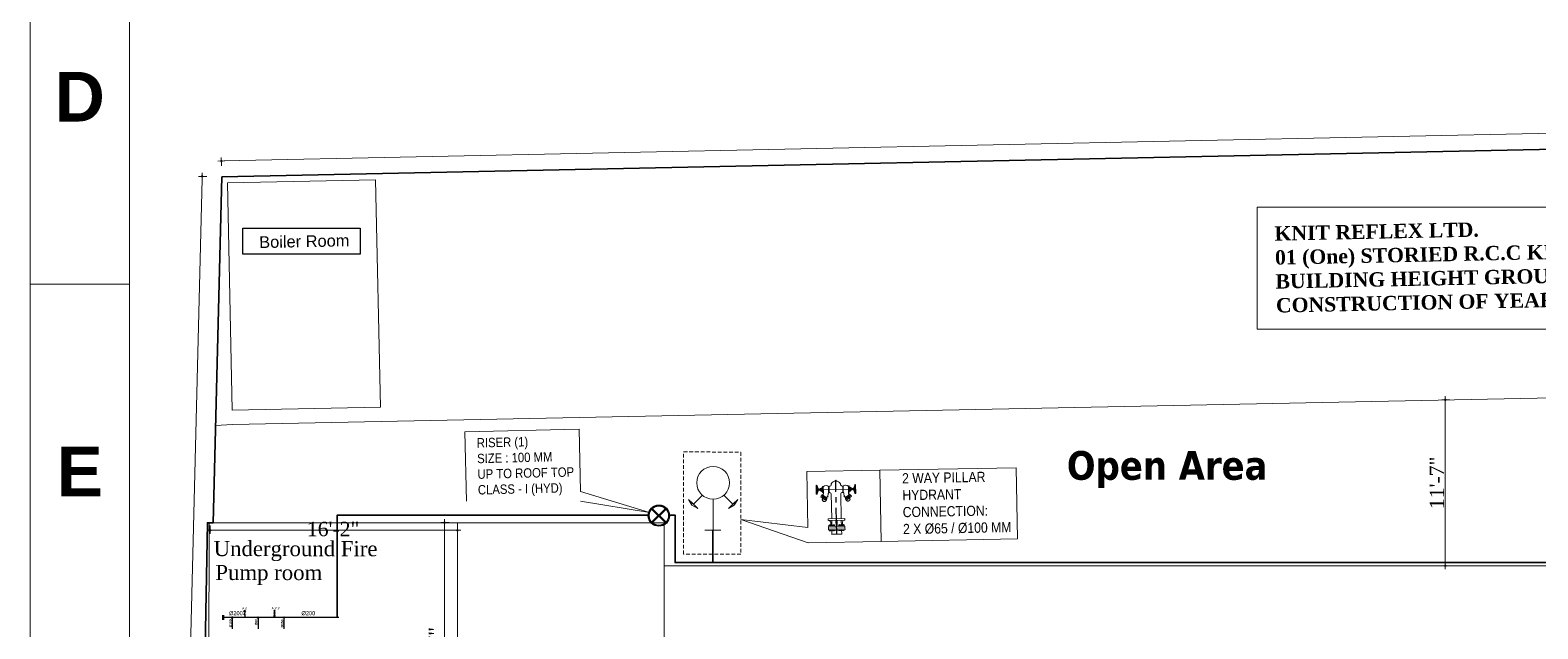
# Model space of a CAD drawing. Header units: inches. Extents: x -98933 to 1585249, y -3352739 to 192771.
# Drawn here: x 7002 to 8262, y 49068 to 49568 of the extents above; entities that cross this region are included whole.
import ezdxf
from ezdxf.enums import TextEntityAlignment as Align

# ---------------------------------------------------------------- set-up
doc = ezdxf.new("R2010")
doc.units = ezdxf.units.IN
doc.header["$MEASUREMENT"] = 0
doc.header["$PDMODE"] = 35
for name, pattern in [('0X01_5545_01P_02nd-M$0$0X01_5545_01P_02nd-M$0$10117_C2_FP00-LOADING$0$HIDDEN2', [4.75, 3.125, -1.625]), ('CENTER', [2, 1.25, -0.25, 0.25, -0.25]), ('CONTINOUS', [0])]:
    doc.linetypes.add(name, pattern=pattern)
doc.layers.get('0').update_dxf_attribs({"lineweight": 0})
doc.layers.get('Defpoints').update_dxf_attribs({"lineweight": 0})
for name, color, linetype in [('-spk-branch', 100, 'Continuous'), ('8', 7, 'Continuous'), ('Sprinklar Branch Pipe..', 10, 'Continuous'), ('sprinkler', 100, 'Continuous'), ('sprinkler head details', 7, 'Continuous'), ('T2', 254, 'Continuous')]:
    doc.layers.add(name, color=color, linetype=linetype)
for name, color, linetype, lineweight in [('AA-SECTION', 242, 'Continuous', 13), ('ADES FIRE SPRINKLER', 1, 'Continuous', 30), ('AN-TEXT', 251, 'Continuous', 15), ('DIM', 7, 'Continuous', 0), ('DIMENTION', 56, 'Continuous', 9), ('FF-SIAMESE CONNECTION', 1, 'Continuous', 25), ('FIRE TEX', 7, 'Continuous', 53), ('FPS- Pillar Hydrant', 1, 'Continuous', 25), ('Inline', 7, 'Continuous', 0), ('Layer1', 134, 'Continuous', 0), ('MS Pipe', 1, 'Continuous', 18), ('Outline', 7, 'Continuous', 0), ('Pipe 100 mm', 1, 'Continuous', 25), ('Pipe 150 mm', 1, 'Continuous', 25), ('pipe line', 1, 'Continuous', 25), ('Referance', 6, 'Continuous', 5), ('Scale', 7, 'Continuous', 0), ('Scale_Text', 7, 'Continuous', 0), ('TEX', 7, 'Continuous', 0), ('Text', 7, 'Continuous', 0), ('Titelblk', 7, 'Continuous', 25), ('TITLE', 7, 'Continuous', 20), ('Wall Ext', 20, 'Continuous', 25)]:
    doc.layers.add(name, color=color, linetype=linetype, lineweight=lineweight)
doc.styles.add('ARIAL', font='times.ttf')
doc.styles.add('isop', font='isocpeur.ttf')
doc.styles.add('REG', font='times.ttf')
doc.styles.get("Standard").update_dxf_attribs({"font": 'arialbd.ttf', "height": 24})
doc.styles.add('style1', font='arial.ttf')
doc.styles.add('ZIA', font='ARIALN.TTF', dxfattribs={"width": 1.05, "height": 10})
doc.dimstyles.new('Dim-Pres', dxfattribs={"dimtxt": 5.5, "dimasz": 2, "dimexe": 1.5, "dimexo": 1.5, "dimgap": 1, "dimtad": 3, "dimdec": 0, "dimzin": 3, "dimdsep": 46, "dimlunit": 4, "dimtxsty": 'REG', "dimblk": 'point', "dimcen": 2, "dimclrd": 256, "dimclre": 256, "dimclrt": 7, "dimadec": 0, "dimazin": 0, "dimtfac": 0.75, "dimtdec": 0, "dimtmove": 1, "dimatfit": 3, "dimldrblk": 'point', "dimfxl": 0, "dimtolj": 1, "dimtzin": 0, "dimlwd": -1, "dimlwe": -1, "dimarcsym": 1})

# ---------------------------------------------------------------- blocks, each defined once
blk = doc.blocks.new('hkhjhj')
at = {"layer": 'FIRE TEX'}
h = blk.add_hatch(color=1, dxfattribs=at)
h.paths.add_polyline_path([(-254795, 700848, 1), (-254755, 699094, 1)])
h.paths.add_polyline_path([(-254793, 700778, -1), (-254757, 699164, -1)], flags=16)
at = {"layer": 'sprinkler', "color": 1}
for radius in [877, 807]:
    blk.add_circle((-254775, 699971), radius, dxfattribs=at)
at = {"layer": 'T2', "color": 1, "linetype": 'Continuous', "lineweight": 40}
for p, q in [((-255359, 700527), (-254191, 699414)), ((-254196, 700533), (-255354, 699409))]:
    blk.add_line(p, q, dxfattribs=at)
blk = doc.blocks.new('PILLAR HYDRANT')
at = {"layer": '-spk-branch', "color": 1}
blk.add_line((-23, -86), (-116, -86), dxfattribs=at)
at = {"color": 1, "ltscale": 25}
for p, q in [((-256, 300), (-256, 377)), ((-256, 338), (117, 338)), ((-253, 380), (-252, 380)), ((-253, 296), (-252, 296)), ((-248, 369), (-248, 377)), ((-238, 349), (-248, 375)), ((-241, 349), (-248, 371)), ((-248, 366), (-248, 369)), ((-248, 338), (-248, 366)), ((-248, 349), (-243, 349)), ((-248, 340), (-237, 340)), ((-248, 311), (-248, 338)), ((-248, 336), (-237, 336)), ((-241, 327), (-248, 305)), ((-238, 327), (-248, 301)), ((-243, 327), (-248, 327)), ((-248, 311), (-248, 308)), ((-248, 301), (-248, 308)), ((-248, 301), (-248, 300)), ((-243, 349), (-237, 349)), ((-237, 327), (-243, 327)), ((-237, 327), (-237, 349)), ((-237, 343), (-219, 343)), ((-237, 333), (-219, 333)), ((-219, 330), (-219, 346)), ((-218, 349), (-215, 349)), ((-218, 344), (-215, 344)), ((-218, 333), (-215, 333)), ((-218, 327), (-215, 327)), ((-215, 327), (-215, 349)), ((-215, 346), (-212, 346)), ((-215, 330), (-212, 330)), ((-200, 289), (-214, 272)), ((-212, 349), (-207, 349)), ((-212, 327), (-212, 349)), ((-212, 327), (-207, 327)), ((-207, 327), (-207, 349)), ((-205, 325), (-205, 352)), ((-204, 356), (-196, 356)), ((-204, 347), (-196, 347)), ((-204, 329), (-196, 329)), ((-204, 320), (-196, 320)), ((-161, 261), (-198, 290)), ((-196, 311), (-196, 368)), ((-195, 369), (-190, 369)), ((-195, 311), (-190, 311)), ((-195, 291), (-195, 291)), ((-192, 311), (-192, 369)), ((-190, 311), (-187, 310)), ((-189, 311), (-189, 368)), ((-189, 368), (-189, 368)), ((-143, 305), (-139, 305)), ((-139, 317), (-139, 359)), ((-139, 308), (-139, 305)), ((-138, 366), (-137, 366)), ((-138, 310), (-137, 310)), ((-137, 310), (-137, 366)), ((-137, 365), (-134, 365)), ((-137, 311), (-134, 311)), ((-135, 311), (-135, 365)), ((-134, 339), (-134, 365)), ((-134, 311), (-134, 365)), ((-134, 339), (-134, 365)), ((-134, 311), (-134, 365)), ((-134, 339), (-134, 312)), ((-128, 369), (-131, 369)), ((-125, 309), (-131, 309)), ((-115, 382), (-115, 382)), ((-115, 297), (-115, 62)), ((-25, 382), (-25, 382)), ((-25, 297), (-25, 62)), ((-14, 309), (-9, 309)), ((-12, 369), (-9, 369)), ((-5, 339), (-5, 365)), ((-5, 311), (-5, 365)), ((-5, 339), (-5, 365)), ((-5, 311), (-5, 365)), ((-3, 365), (-5, 365)), ((-5, 339), (-5, 312)), ((-3, 311), (-5, 311)), ((-4, 311), (-4, 365)), ((-3, 310), (-3, 366)), ((-2, 366), (-3, 366)), ((-2, 310), (-3, 310)), ((-1, 317), (-1, 359)), ((0, 308), (0, 305)), ((4, 305), (0, 305)), ((21, 261), (58, 290)), ((50, 311), (48, 310)), ((49, 311), (49, 368)), ((49, 368), (49, 368)), ((56, 369), (50, 369)), ((56, 311), (50, 311)), ((53, 311), (53, 369)), ((56, 291), (55, 291)), ((56, 311), (56, 368)), ((64, 356), (56, 356)), ((64, 347), (56, 347)), ((64, 329), (56, 329)), ((64, 320), (56, 320)), ((60, 289), (75, 272)), ((65, 325), (65, 352)), ((73, 349), (68, 349)), ((68, 327), (68, 349)), ((73, 327), (68, 327)), ((73, 327), (73, 349)), ((75, 346), (73, 346)), ((75, 330), (73, 330)), ((78, 349), (75, 349)), ((75, 327), (75, 349)), ((78, 344), (75, 344)), ((78, 333), (75, 333)), ((78, 327), (75, 327)), ((79, 330), (79, 346)), ((97, 343), (79, 343)), ((97, 333), (79, 333)), ((104, 349), (97, 349)), ((97, 327), (97, 349)), ((109, 340), (97, 340)), ((109, 336), (97, 336)), ((97, 327), (104, 327)), ((98, 349), (109, 375)), ((98, 327), (109, 301)), ((101, 349), (109, 371)), ((101, 327), (109, 305)), ((109, 349), (104, 349)), ((104, 327), (109, 327)), ((109, 369), (109, 377)), ((109, 366), (109, 369)), ((109, 338), (109, 366)), ((109, 311), (109, 338)), ((109, 311), (109, 308)), ((109, 301), (109, 308)), ((109, 301), (109, 300)), ((113, 380), (112, 380)), ((113, 296), (112, 296)), ((117, 300), (117, 377)), ((-176, 241), (-214, 272)), ((-199, 276), (-200, 275)), ((-200, 272), (-194, 268)), ((-199, 247), (-200, 243)), ((-200, 240), (-200, 242)), ((-197, 253), (-199, 249)), ((-196, 276), (-191, 272)), ((-184, 260), (-177, 256)), ((-181, 265), (-174, 260)), ((-162, 258), (-176, 241)), ((-174, 257), (-175, 256)), ((-162, 260), (-161, 261)), ((-161, 246), (-162, 241)), ((-159, 252), (-161, 247)), ((-157, 258), (-159, 253)), ((-148, 273), (-148, 274)), ((8, 273), (8, 274)), ((18, 258), (19, 253)), ((20, 252), (21, 247)), ((22, 260), (21, 261)), ((21, 246), (23, 241)), ((22, 258), (36, 241)), ((34, 257), (35, 256)), ((41, 265), (35, 260)), ((36, 241), (75, 272)), ((44, 260), (38, 256)), ((57, 276), (51, 272)), ((60, 272), (54, 268)), ((58, 253), (60, 249)), ((59, 276), (60, 275)), ((60, 247), (61, 243)), ((61, 240), (61, 242)), ((-148, 62), (9, 62)), ((-148, 46), (-148, 62)), ((-148, 46), (9, 46)), ((-142, -5), (-142, 2)), ((-140, 3), (-133, 3)), ((-137, 4), (-128, 4)), ((-137, 4), (-128, 4)), ((-137, 3), (-137, 4)), ((-137, 3), (-128, 3)), ((-137, -5), (-137, 2)), ((-136, 5), (-129, 5)), ((-136, 5), (-129, 5)), ((-126, 3), (-133, 3)), ((-128, 4), (-128, 3)), ((-128, -5), (-128, 2)), ((-125, 32), (-125, 5)), ((-124, -5), (-124, 2)), ((-115, 46), (-115, -9)), ((-107, -5), (-107, 2)), ((-105, 3), (-99, 3)), ((-103, -5), (-103, 2)), ((-102, 5), (-94, 5)), ((-102, 5), (-95, 5)), ((-102, 4), (-94, 4)), ((-102, 4), (-94, 4)), ((-102, 3), (-102, 4)), ((-102, 3), (-94, 3)), ((-92, 3), (-99, 3)), ((-94, 4), (-94, 3)), ((-94, -5), (-94, 2)), ((-90, -5), (-90, 2)), ((-75, 46), (-75, -9)), ((-64, 46), (-64, -9)), ((-50, -5), (-50, 2)), ((-48, 3), (-41, 3)), ((-46, -5), (-46, 2)), ((-37, 5), (-45, 5)), ((-37, 4), (-45, 4)), ((-37, 4), (-45, 4)), ((-45, 4), (-45, 3)), ((-37, 3), (-45, 3)), ((-38, 5), (-44, 5)), ((-34, 3), (-41, 3)), ((-37, 3), (-37, 4)), ((-36, -5), (-36, 2)), ((-32, -5), (-32, 2)), ((-25, 46), (-25, -9)), ((-16, -5), (-16, 2)), ((-14, 32), (-14, 5)), ((-14, 3), (-7, 3)), ((-12, -5), (-12, 2)), ((-3, 5), (-11, 5)), ((-3, 4), (-11, 4)), ((-3, 4), (-11, 4)), ((-11, 4), (-11, 3)), ((-3, 3), (-11, 3)), ((-4, 5), (-10, 5)), ((0, 3), (-7, 3)), ((-3, 3), (-3, 4)), ((-2, -5), (-2, 2)), ((2, -5), (2, 2)), ((9, 46), (9, 62)), ((-148, -9), (9, -9)), ((-148, -25), (-148, -9)), ((-148, -25), (9, -25)), ((-148, -27), (9, -27)), ((-148, -42), (-148, -27)), ((-148, -42), (9, -42)), ((-143, -7), (-122, -7)), ((-143, -9), (-143, -7)), ((-143, -42), (-143, -44)), ((-143, -44), (-122, -44)), ((-142, -44), (-142, -49)), ((-141, -6), (-124, -6)), ((-141, -7), (-141, -6)), ((-140, -50), (-133, -50)), ((-137, -44), (-137, -50)), ((-133, -6), (-133, -7)), ((-126, -50), (-133, -50)), ((-132, -6), (-132, -7)), ((-128, -44), (-128, -50)), ((-124, -7), (-124, -6)), ((-124, -44), (-124, -49)), ((-122, -9), (-122, -7)), ((-122, -25), (-122, -27)), ((-122, -42), (-122, -44)), ((-116, -86), (-116, -45)), ((-115, -48), (-107, -48)), ((-109, -7), (-88, -7)), ((-109, -9), (-109, -7)), ((-109, -42), (-109, -44)), ((-109, -44), (-88, -44)), ((-107, -6), (-90, -6)), ((-107, -7), (-107, -6)), ((-107, -44), (-107, -49)), ((-105, -50), (-99, -50)), ((-103, -44), (-103, -50)), ((-99, -6), (-99, -7)), ((-92, -50), (-99, -50)), ((-98, -6), (-98, -7)), ((-94, -44), (-94, -50)), ((-90, -7), (-90, -6)), ((-90, -44), (-90, -49)), ((-90, -48), (-50, -48)), ((-88, -9), (-88, -7)), ((-88, -42), (-88, -44)), ((-31, -7), (-51, -7)), ((-51, -9), (-51, -7)), ((-51, -42), (-51, -44)), ((-31, -44), (-51, -44)), ((-32, -6), (-50, -6)), ((-50, -7), (-50, -6)), ((-50, -44), (-50, -49)), ((-48, -50), (-41, -50)), ((-46, -44), (-46, -50)), ((-41, -6), (-41, -7)), ((-34, -50), (-41, -50)), ((-40, -6), (-40, -7)), ((-36, -44), (-36, -50)), ((-32, -7), (-32, -6)), ((-32, -44), (-32, -49)), ((-25, -48), (-32, -48)), ((-31, -9), (-31, -7)), ((-31, -42), (-31, -44)), ((-23, -86), (-23, -45)), ((-18, -25), (-18, -27)), ((3, -7), (-17, -7)), ((-17, -9), (-17, -7)), ((-17, -42), (-17, -44)), ((3, -44), (-17, -44)), ((2, -6), (-16, -6)), ((-16, -7), (-16, -6)), ((-16, -44), (-16, -49)), ((-14, -50), (-7, -50)), ((-12, -44), (-12, -50)), ((-7, -6), (-7, -7)), ((0, -50), (-7, -50)), ((-6, -6), (-6, -7)), ((-2, -44), (-2, -50)), ((2, -7), (2, -6)), ((2, -44), (2, -49)), ((3, -9), (3, -7)), ((3, -42), (3, -44)), ((9, -25), (9, -9)), ((9, -42), (9, -27))]:
    blk.add_line(p, q, dxfattribs=at)
at = {"color": 1}
for p, q in [((-75, 420), (-75, 416)), ((-64, 420), (-64, 416))]:
    blk.add_line(p, q, dxfattribs=at)
at = {"color": 1, "ltscale": 25}
for points in [[(-200, 245, -0.204975), (-200, 245, -0.096702), (-199, 244, -0.053594), (-199, 243, -0.040602), (-199, 242, -0.040602), (-199, 241, -0.053594), (-200, 241, -0.096702), (-200, 240, -0.204975), (-200, 240, -0.204975), (-201, 240, -0.096702), (-201, 241, -0.053594), (-201, 242, -0.040602), (-201, 243, -0.040602), (-201, 243, -0.053594), (-201, 244, -0.096702), (-200, 245, -0.204975)], [(-198, 251, -0.204975), (-198, 251, -0.096702), (-198, 250, -0.053594), (-198, 249, -0.040602), (-198, 248, -0.040602), (-198, 247, -0.053594), (-199, 247, -0.096702), (-199, 246, -0.204975), (-199, 246, -0.204975), (-200, 246, -0.096702), (-200, 247, -0.053594), (-200, 248, -0.040602), (-200, 249, -0.040602), (-200, 249, -0.053594), (-199, 250, -0.096702), (-199, 251, -0.204975)], [(-200, 239, 0.204975), (-200, 238, 0.096702), (-200, 238, 0.053594), (-200, 237, 0.040602), (-199, 236, 0.040602), (-199, 235, 0.053594), (-198, 235, 0.096702), (-198, 234, 0.204975), (-198, 234, 0.204975), (-197, 235, 0.096702), (-197, 235, 0.053594), (-197, 236, 0.040602), (-198, 237, 0.040602), (-198, 238, 0.053594), (-199, 238, 0.096702), (-199, 239, 0.204975)], [(-197, 256, -0.204975), (-196, 256, -0.096702), (-196, 255, -0.053594), (-196, 255, -0.040602), (-196, 254, -0.040602), (-197, 253, -0.053594), (-197, 252, -0.096702), (-197, 252, -0.204975), (-198, 252, -0.204975), (-198, 252, -0.096702), (-198, 253, -0.053594), (-198, 253, -0.040602), (-198, 254, -0.040602), (-198, 255, -0.053594), (-197, 256, -0.096702), (-197, 256, -0.204975)], [(-197, 233, 0.204975), (-197, 232, 0.096702), (-196, 232, 0.053594), (-196, 231, 0.040602), (-195, 231, 0.040602), (-195, 230, 0.053594), (-194, 230, 0.096702), (-193, 230, 0.204975), (-193, 230, 0.204975), (-193, 230, 0.096702), (-193, 231, 0.053594), (-193, 231, 0.040602), (-194, 232, 0.040602), (-195, 233, 0.053594), (-196, 233, 0.096702), (-196, 233, 0.204975)], [(-191, 229, 0.204975), (-191, 228, 0.096702), (-191, 228, 0.053594), (-190, 227, 0.040602), (-190, 227, 0.040602), (-189, 227, 0.053594), (-188, 227, 0.096702), (-187, 227, 0.204975), (-187, 227, 0.204975), (-187, 227, 0.096702), (-187, 228, 0.053594), (-188, 228, 0.040602), (-189, 229, 0.040602), (-190, 229, 0.053594), (-190, 229, 0.096702), (-191, 229, 0.204975)], [(-180, 226, -0.204975), (-180, 226, -0.096702), (-181, 225, -0.053594), (-181, 225, -0.040602), (-182, 225, -0.040602), (-183, 225, -0.053594), (-184, 226, -0.096702), (-184, 226, -0.204975), (-185, 226, -0.204975), (-184, 227, -0.096702), (-184, 227, -0.053594), (-183, 227, -0.040602), (-182, 227, -0.040602), (-181, 227, -0.053594), (-181, 227, -0.096702), (-180, 226, -0.204975)], [(-174, 227, -0.204975), (-174, 227, -0.096702), (-174, 227, -0.053594), (-175, 226, -0.040602), (-176, 226, -0.040602), (-177, 226, -0.053594), (-177, 226, -0.096702), (-178, 226, -0.204975), (-178, 226, -0.204975), (-178, 227, -0.096702), (-178, 227, -0.053594), (-177, 227, -0.040602), (-176, 228, -0.040602), (-175, 228, -0.053594), (-174, 228, -0.096702), (-174, 228, -0.204975)], [(-168, 231, -0.204975), (-168, 231, -0.096702), (-168, 230, -0.053594), (-169, 230, -0.040602), (-169, 229, -0.040602), (-170, 229, -0.053594), (-171, 228, -0.096702), (-172, 228, -0.204975), (-172, 229, -0.204975), (-172, 229, -0.096702), (-172, 230, -0.053594), (-171, 230, -0.040602), (-170, 231, -0.040602), (-169, 231, -0.053594), (-169, 231, -0.096702), (-168, 231, -0.204975)], [(-164, 236, -0.204975), (-164, 236, -0.096702), (-164, 235, -0.053594), (-164, 235, -0.040602), (-165, 234, -0.040602), (-165, 233, -0.053594), (-166, 233, -0.096702), (-166, 232, -0.204975), (-167, 233, -0.204975), (-167, 233, -0.096702), (-167, 233, -0.053594), (-167, 234, -0.040602), (-166, 235, -0.040602), (-165, 236, -0.053594), (-165, 236, -0.096702), (-164, 236, -0.204975)], [(-162, 243, -0.204975), (-162, 242, -0.096702), (-161, 242, -0.053594), (-161, 241, -0.040602), (-162, 240, -0.040602), (-162, 239, -0.053594), (-162, 239, -0.096702), (-163, 238, -0.204975), (-163, 238, -0.204975), (-163, 238, -0.096702), (-163, 239, -0.053594), (-163, 240, -0.040602), (-163, 241, -0.040602), (-163, 241, -0.053594), (-163, 242, -0.096702), (-162, 243, -0.204975)], [(-160, 249, -0.204975), (-160, 249, -0.096702), (-160, 248, -0.053594), (-160, 247, -0.040602), (-160, 246, -0.040602), (-160, 245, -0.053594), (-160, 245, -0.096702), (-161, 244, -0.204975), (-161, 244, -0.204975), (-162, 245, -0.096702), (-162, 245, -0.053594), (-162, 246, -0.040602), (-162, 247, -0.040602), (-161, 248, -0.053594), (-161, 248, -0.096702), (-160, 249, -0.204975)], [(-158, 255, -0.204975), (-158, 255, -0.096702), (-158, 254, -0.053594), (-158, 253, -0.040602), (-158, 252, -0.040602), (-158, 252, -0.053594), (-159, 251, -0.096702), (-159, 251, -0.204975), (-160, 250, -0.204975), (-160, 251, -0.096702), (-160, 251, -0.053594), (-160, 252, -0.040602), (-160, 253, -0.040602), (-160, 254, -0.053594), (-159, 254, -0.096702), (-159, 255, -0.204975)], [(-157, 261, -0.204975), (-156, 261, -0.096702), (-156, 260, -0.053594), (-156, 260, -0.040602), (-156, 259, -0.040602), (-157, 258, -0.053594), (-157, 257, -0.096702), (-158, 257, -0.204975), (-158, 257, -0.204975), (-158, 257, -0.096702), (-158, 258, -0.053594), (-158, 258, -0.040602), (-158, 259, -0.040602), (-158, 260, -0.053594), (-157, 261, -0.096702), (-157, 261, -0.204975)], [(17, 261, 0.204975), (17, 261, 0.096702), (17, 260, 0.053594), (17, 260, 0.040602), (17, 259, 0.040602), (17, 258, 0.053594), (18, 257, 0.096702), (18, 257, 0.204975), (18, 257, 0.204975), (19, 257, 0.096702), (19, 258, 0.053594), (19, 258, 0.040602), (19, 259, 0.040602), (18, 260, 0.053594), (18, 261, 0.096702), (17, 261, 0.204975)], [(19, 255, 0.204975), (19, 255, 0.096702), (18, 254, 0.053594), (18, 253, 0.040602), (19, 252, 0.040602), (19, 252, 0.053594), (19, 251, 0.096702), (20, 251, 0.204975), (20, 250, 0.204975), (20, 251, 0.096702), (21, 251, 0.053594), (21, 252, 0.040602), (20, 253, 0.040602), (20, 254, 0.053594), (20, 254, 0.096702), (19, 255, 0.204975)], [(21, 249, 0.204975), (20, 249, 0.096702), (20, 248, 0.053594), (20, 247, 0.040602), (20, 246, 0.040602), (21, 245, 0.053594), (21, 245, 0.096702), (21, 244, 0.204975), (22, 244, 0.204975), (22, 245, 0.096702), (22, 245, 0.053594), (22, 246, 0.040602), (22, 247, 0.040602), (22, 248, 0.053594), (21, 248, 0.096702), (21, 249, 0.204975)], [(22, 243, 0.204975), (22, 242, 0.096702), (22, 242, 0.053594), (22, 241, 0.040602), (22, 240, 0.040602), (22, 239, 0.053594), (23, 239, 0.096702), (23, 238, 0.204975), (24, 238, 0.204975), (24, 238, 0.096702), (24, 239, 0.053594), (24, 240, 0.040602), (24, 241, 0.040602), (23, 241, 0.053594), (23, 242, 0.096702), (23, 243, 0.204975)], [(25, 236, 0.204975), (24, 236, 0.096702), (24, 235, 0.053594), (25, 235, 0.040602), (25, 234, 0.040602), (26, 233, 0.053594), (26, 233, 0.096702), (27, 232, 0.204975), (27, 233, 0.204975), (27, 233, 0.096702), (27, 233, 0.053594), (27, 234, 0.040602), (27, 235, 0.040602), (26, 236, 0.053594), (25, 236, 0.096702), (25, 236, 0.204975)], [(28, 231, 0.204975), (28, 231, 0.096702), (29, 230, 0.053594), (29, 230, 0.040602), (30, 229, 0.040602), (31, 229, 0.053594), (31, 228, 0.096702), (32, 228, 0.204975), (32, 229, 0.204975), (32, 229, 0.096702), (32, 230, 0.053594), (32, 230, 0.040602), (31, 231, 0.040602), (30, 231, 0.053594), (29, 231, 0.096702), (29, 231, 0.204975)], [(34, 227, 0.204975), (34, 227, 0.096702), (35, 227, 0.053594), (35, 226, 0.040602), (36, 226, 0.040602), (37, 226, 0.053594), (38, 226, 0.096702), (38, 226, 0.204975), (39, 226, 0.204975), (39, 227, 0.096702), (38, 227, 0.053594), (37, 227, 0.040602), (37, 228, 0.040602), (36, 228, 0.053594), (35, 228, 0.096702), (34, 228, 0.204975)], [(40, 226, 0.204975), (41, 226, 0.096702), (41, 225, 0.053594), (42, 225, 0.040602), (43, 225, 0.040602), (44, 225, 0.053594), (44, 226, 0.096702), (45, 226, 0.204975), (45, 226, 0.204975), (45, 227, 0.096702), (44, 227, 0.053594), (44, 227, 0.040602), (43, 227, 0.040602), (42, 227, 0.053594), (41, 227, 0.096702), (41, 226, 0.204975)], [(52, 229, -0.204975), (52, 228, -0.096702), (51, 228, -0.053594), (51, 227, -0.040602), (50, 227, -0.040602), (49, 227, -0.053594), (48, 227, -0.096702), (48, 227, -0.204975), (48, 227, -0.204975), (48, 227, -0.096702), (48, 228, -0.053594), (49, 228, -0.040602), (49, 229, -0.040602), (50, 229, -0.053594), (51, 229, -0.096702), (52, 229, -0.204975)], [(57, 233, -0.204975), (57, 232, -0.096702), (57, 232, -0.053594), (57, 231, -0.040602), (56, 231, -0.040602), (55, 230, -0.053594), (54, 230, -0.096702), (54, 230, -0.204975), (53, 230, -0.204975), (53, 230, -0.096702), (54, 231, -0.053594), (54, 231, -0.040602), (55, 232, -0.040602), (56, 233, -0.053594), (56, 233, -0.096702), (57, 233, -0.204975)], [(57, 256, 0.204975), (57, 256, 0.096702), (57, 255, 0.053594), (57, 255, 0.040602), (57, 254, 0.040602), (57, 253, 0.053594), (57, 252, 0.096702), (58, 252, 0.204975), (58, 252, 0.204975), (59, 252, 0.096702), (59, 253, 0.053594), (59, 253, 0.040602), (59, 254, 0.040602), (58, 255, 0.053594), (58, 256, 0.096702), (57, 256, 0.204975)], [(59, 251, 0.204975), (59, 251, 0.096702), (58, 250, 0.053594), (58, 249, 0.040602), (58, 248, 0.040602), (59, 247, 0.053594), (59, 247, 0.096702), (60, 246, 0.204975), (60, 246, 0.204975), (60, 246, 0.096702), (60, 247, 0.053594), (60, 248, 0.040602), (60, 249, 0.040602), (60, 249, 0.053594), (60, 250, 0.096702), (59, 251, 0.204975)], [(60, 239, -0.204975), (60, 238, -0.096702), (61, 238, -0.053594), (60, 237, -0.040602), (60, 236, -0.040602), (59, 235, -0.053594), (59, 235, -0.096702), (58, 234, -0.204975), (58, 234, -0.204975), (58, 235, -0.096702), (58, 235, -0.053594), (58, 236, -0.040602), (58, 237, -0.040602), (59, 238, -0.053594), (59, 238, -0.096702), (60, 239, -0.204975)], [(60, 245, 0.204975), (60, 245, 0.096702), (60, 244, 0.053594), (60, 243, 0.040602), (60, 242, 0.040602), (60, 241, 0.053594), (60, 241, 0.096702), (61, 240, 0.204975), (61, 240, 0.204975), (61, 240, 0.096702), (61, 241, 0.053594), (62, 242, 0.040602), (62, 243, 0.040602), (61, 243, 0.053594), (61, 244, 0.096702), (61, 245, 0.204975)]]:
    blk.add_lwpolyline(points, format="xyb", close=True, dxfattribs=at)
for centre, radius in [((-196, 255), 0.878), ((-187, 266), 6.81), ((-187, 266), 3.8), ((-149, 271), 1.01), ((9, 271), 1.01), ((48, 266), 6.81), ((48, 266), 3.8), ((56, 255), 0.878)]:
    blk.add_circle(centre, radius, dxfattribs=at)
for centre, radius, start, end in [((-253, 377), 3.46, 90, 180), ((-253, 300), 3.46, 180, 270), ((-252, 377), 3.46, 0, 90), ((-252, 300), 3.46, 270, 0), ((-214, 346), 4.65, 144.5107, 215.4893), ((-201, 338), 17.3, 161.8194, 198.1806), ((-214, 330), 4.65, 144.5107, 215.4893), ((-189, 344), 18.8, 141.2269, 164.4737), ((-189, 332), 18.8, 195.5263, 218.7731), ((-192, 352), 12.1, 158.2289, 201.7711), ((-157, 338), 47.2, 169.0154, 190.9846), ((-192, 325), 12.1, 158.2289, 201.7711), ((-198, 288), 2.32, 74.0633, 147.1175), ((-197, 293), 2.44, 256.3512, 311.9499), ((-195, 368), 0.864, 90, 180), ((-195, 311), 0.864, 180, 270), ((-204, 306), 17.1, 300.8785, 9.8117), ((-190, 368), 0.864, 0, 90), ((-190, 311), 0.864, 270, 0), ((-187, 369), 2.27, 192.2267, 228.6929), ((-187, 368), 1.73, 228.6929, 288.6156), ((-163, 344), 32.9, 42.0529, 136.3192), ((-188, 309), 1.44, 329.4008, 40.6342), ((-193, 299), 50.1, 309.6604, 6.9849), ((-99, 358), 39.2, 167.801, 178.166), ((-111, 317), 27.7, 179.6762, 194.3568), ((-137, 308), 2.45, 109.4271, 182.7341), ((-138, 366), 0.458, 242.7887, 336.7667), ((-131, 365), 3.25, 90, 180), ((-131, 312), 3.25, 180, 270), ((-128, 382), 13, 270, 0), ((-129, 295), 13.8, 7.0928, 75.6239), ((-95, 382), 19.5, 149.8453, 180), ((-70, 368), 49.1, 30.1547, 149.8453), ((-44, 382), 19.5, 0, 30.1547), ((-12, 382), 13, 180, 270), ((-11, 295), 13.8, 104.3761, 172.9072), ((-9, 365), 3.25, 0, 90), ((-9, 312), 3.25, 270, 0), ((-1, 366), 0.458, 203.2333, 297.2113), ((-40, 358), 39.2, 1.834, 12.199), ((-29, 317), 27.7, 345.6432, 0.3238), ((-3, 308), 2.45, 357.2659, 70.5729), ((23, 344), 32.9, 43.6808, 137.9471), ((53, 299), 50.1, 173.0151, 230.3396), ((48, 368), 1.73, 251.3844, 311.3071), ((49, 309), 1.44, 139.3658, 210.5992), ((64, 306), 17.1, 170.1883, 239.1215), ((50, 368), 0.864, 90, 180), ((47, 369), 2.27, 311.3071, 347.7733), ((50, 311), 0.864, 180, 270), ((56, 368), 0.864, 0, 90), ((56, 311), 0.864, 270, 0), ((57, 293), 2.44, 228.0501, 283.6488), ((58, 288), 2.32, 32.8825, 105.9367), ((53, 352), 12.1, 338.2289, 21.7711), ((50, 344), 18.8, 15.5263, 38.7731), ((18, 338), 47.2, 349.0154, 10.9846), ((53, 325), 12.1, 338.2289, 21.7711), ((50, 332), 18.8, 321.2269, 344.4737), ((75, 346), 4.65, 324.5107, 35.4893), ((62, 338), 17.3, 341.8194, 18.1806), ((75, 330), 4.65, 324.5107, 35.4893), ((112, 377), 3.46, 90, 180), ((112, 300), 3.46, 180, 270), ((113, 377), 3.46, 0, 90), ((113, 300), 3.46, 270, 0), ((-198, 274), 2.02, 135.4778, 233.664), ((-181, 246), 19.8, 198.3406, 204.5326), ((-197, 274), 2.02, 53.664, 135.4778), ((-195, 256), 2.71, 130.9582, 330.9519), ((-181, 246), 19.8, 211.6459, 224.0097), ((-187, 266), 10.2, 158.2457, 309.0823), ((-181, 246), 19.8, 230.5813, 242.8877), ((-187, 266), 10.2, 339.4764, 127.8517), ((-181, 246), 19.8, 249.7211, 264.1073), ((-181, 246), 19.8, 270.5604, 282.7831), ((-176, 257), 2.02, 233.664, 315.4778), ((-181, 246), 19.8, 289.8384, 302.7171), ((-175, 258), 2.02, 315.4778, 53.664), ((-181, 246), 19.8, 308.7892, 321.1368), ((-191, 251), 31.4, 329.6739, 336.889), ((-161, 259), 0.978, 131.341, 235.6163), ((-152, 267), 2.27, 60.6645, 146.6033), ((-149, 271), 2.94, 236.9289, 56.9289), ((-146, 275), 2.68, 166.3602, 222.4565), ((10, 271), 2.94, 123.0711, 303.0711), ((6, 275), 2.68, 317.5435, 13.6398), ((13, 267), 2.27, 33.3967, 119.3355), ((22, 259), 0.978, 304.3837, 48.659), ((52, 251), 31.4, 203.111, 210.3261), ((42, 246), 19.8, 218.8632, 231.2108), ((42, 246), 19.8, 237.2829, 250.1616), ((36, 258), 2.02, 126.336, 224.5222), ((37, 257), 2.02, 224.5222, 306.336), ((48, 266), 10.2, 52.1483, 200.5236), ((42, 246), 19.8, 257.2169, 269.4396), ((48, 266), 10.2, 230.9177, 21.7543), ((42, 246), 19.8, 275.8927, 290.2789), ((42, 246), 19.8, 297.1123, 309.4187), ((56, 256), 2.71, 209.0481, 49.0418), ((42, 246), 19.8, 315.9903, 328.3541), ((58, 274), 2.02, 44.5222, 126.336), ((59, 274), 2.02, 306.336, 44.5222), ((42, 246), 19.8, 335.4674, 341.6594), ((-142, 30), 16.6, 8.4698, 92.3441), ((-139, 0), 2.8, 42.1402, 137.8598), ((-136, 4), 0.749, 90, 180), ((-133, -10), 12.6, 67.9416, 112.0584), ((-129, 4), 0.749, 0, 90), ((-126, 0), 2.8, 42.1402, 137.8598), ((-142, 8), 16.6, 342.6681, 351.5302), ((-105, 0), 2.8, 42.1402, 137.8598), ((-99, -10), 12.6, 67.9416, 112.0584), ((-102, 4), 0.749, 90, 180), ((-95, 4), 0.749, 0, 90), ((-92, 0), 2.8, 42.1402, 137.8598), ((-48, 0), 2.8, 42.1402, 137.8598), ((-41, -10), 12.6, 67.9416, 112.0584), ((-44, 4), 0.749, 90, 180), ((-38, 4), 0.749, 0, 90), ((-34, 0), 2.8, 42.1402, 137.8598), ((-14, 0), 2.8, 42.1402, 137.8598), ((2, 30), 16.6, 87.6559, 171.5302), ((2, 8), 16.6, 188.4698, 197.3319), ((-7, -10), 12.6, 67.9416, 112.0584), ((-10, 4), 0.749, 90, 180), ((-4, 4), 0.749, 0, 90), ((0, 0), 2.8, 42.1402, 137.8598), ((-139, -3), 2.8, 222.1402, 317.8598), ((-139, -48), 2.8, 222.1402, 317.8598), ((-133, 7), 12.6, 247.9416, 292.0584), ((-133, -38), 12.6, 247.9416, 292.0584), ((-126, -3), 2.8, 222.1402, 317.8598), ((-126, -48), 2.8, 222.1402, 317.8598), ((-121, -49), 6.69, 7.2971, 91.239), ((-105, -3), 2.8, 222.1402, 317.8598), ((-105, -48), 2.8, 222.1402, 317.8598), ((-99, 7), 12.6, 247.9416, 292.0584), ((-99, -38), 12.6, 247.9416, 292.0584), ((-92, -3), 2.8, 222.1402, 317.8598), ((-92, -48), 2.8, 222.1402, 317.8598), ((-48, -3), 2.8, 222.1402, 317.8598), ((-48, -48), 2.8, 222.1402, 317.8598), ((-41, 7), 12.6, 247.9416, 292.0584), ((-41, -38), 12.6, 247.9416, 292.0584), ((-34, -3), 2.8, 222.1402, 317.8598), ((-34, -48), 2.8, 222.1402, 317.8598), ((-18, -49), 6.69, 88.761, 172.7029), ((-14, -3), 2.8, 222.1402, 317.8598), ((-14, -48), 2.8, 222.1402, 317.8598), ((-7, 7), 12.6, 247.9416, 292.0584), ((-7, -38), 12.6, 247.9416, 292.0584), ((0, -3), 2.8, 222.1402, 317.8598), ((0, -48), 2.8, 222.1402, 317.8598)]:
    blk.add_arc(centre, radius, start, end, dxfattribs=at)
at = {"color": 1}
blk.add_arc((-70, 420), 5.25, 0, 180, dxfattribs=at)
at = {"layer": 'sprinkler head details', "color": 1, "linetype": 'CENTER', "ltscale": 200}
blk.add_line((-70, -86), (-70, 426), dxfattribs=at)
blk = doc.blocks.new('FPS- Pillar Hydrant')
at = {"layer": 'FPS- Pillar Hydrant', "lineweight": 0}
for p, q in [((-4332.24, -11785.1), (-4333.39, -11783.95)), ((-4333.39, -11783.95), (-4331.04, -11786.3)), ((-4333.39, -11783.95), (-4331.04, -11786.3)), ((-4331.95, -11784.81), (-4333.39, -11783.95)), ((-4332.11, -11785.13), (-4334.44, -11787.46)), ((-4331.04, -11786.3), (-4331.95, -11784.81)), ((-4333.42, -11790.19), (-4325.55, -11790.19)), ((-4325.55, -11792.25), (-4325.55, -11788.24)), ((-4325.55, -11790.19), (-4325.55, -11792.25)), ((-4332.11, -11795.24), (-4334.44, -11792.92)), ((-4333.39, -11796.43), (-4331.04, -11794.08)), ((-4333.39, -11796.43), (-4331.04, -11794.08)), ((-4332.24, -11795.27), (-4333.39, -11796.43)), ((-4331.04, -11794.08), (-4331.95, -11795.56)), ((-4331.95, -11795.56), (-4333.39, -11796.43))]:
    blk.add_line(p, q, dxfattribs=at)
blk.add_circle((-4337.58, -11790.19), 4.16, dxfattribs=at)
blk = doc.blocks.new('dot')
at = {"color": 4}
for p, q in [((-1.5, 0), (1.5, 0)), ((0, 1.5), (0, -1.5))]:
    blk.add_line(p, q, dxfattribs=at)
at = {"color": 6, "const_width": 0.5}
blk.add_lwpolyline([(-0.25, 0, 1), (0.25, 0, 1)], format="xyb", close=True, dxfattribs=at)
blk = doc.blocks.new('point')
blk.add_blockref('dot', (0, 0))
blk = doc.blocks.new('*D478')
at = {"layer": 'Defpoints', "color": 0, "ltscale": 30, "transparency": 16777216}
for p in [(7152.6, 49157, -1.2), (7359.2, 49157.1, 0.7), (7359.2, 49150.7)]:
    blk.add_point(p, dxfattribs=at)
at = {"layer": 'Layer1', "ltscale": 30, "transparency": 16777216}
for p, q in [((7152.6, 49154.6), (7152.6, 49149.2)), ((7359.2, 49154.7), (7359.2, 49149.2)), ((7154.6, 49150.7), (7357.2, 49150.7))]:
    blk.add_line(p, q, dxfattribs=at)
at = {"layer": 'Layer1', "ltscale": 30, "transparency": 16777216, "xscale": 2, "yscale": 2, "zscale": 2, "rotation": 180}
blk.add_blockref('point', (7152.6, 49150.7), dxfattribs=at)
at = {"layer": 'Layer1', "ltscale": 30, "transparency": 16777216, "xscale": 2, "yscale": 2, "zscale": 2}
blk.add_blockref('point', (7359.2, 49150.7), dxfattribs=at)
at = {"layer": 'Layer1', "color": 7, "ltscale": 30, "transparency": 16777216, "insert": (7255.3, 49151.7), "char_height": 12, "attachment_point": 5, "style": 'REG'}
blk.add_mtext('\\A1;16\'-2"', dxfattribs=at)
blk = doc.blocks.new('*D479')
at = {"layer": 'Defpoints', "color": 0, "ltscale": 30, "transparency": 16777216}
for p in [(7359.2, 49157.1, 0.7), (7348.4, 48939), (7359.2, 48939, 0.7)]:
    blk.add_point(p, dxfattribs=at)
at = {"layer": 'Layer1', "ltscale": 30, "transparency": 16777216}
for p, q in [((7352.4, 49157.1), (7346.9, 49157.1)), ((7348.4, 49155.1), (7348.4, 48941)), ((7352.4, 48939), (7346.9, 48939))]:
    blk.add_line(p, q, dxfattribs=at)
at = {"layer": 'Layer1', "ltscale": 30, "transparency": 16777216, "xscale": 2, "yscale": 2, "zscale": 2}
for p, rotation in [((7348.4, 49157.1), 90), ((7348.4, 48939), 270)]:
    blk.add_blockref('point', p, dxfattribs=dict(at, rotation=rotation))
at = {"layer": 'Layer1', "color": 7, "ltscale": 30, "transparency": 16777216, "insert": (7341.3, 49048), "char_height": 12, "attachment_point": 5, "rotation": 90, "style": 'REG'}
blk.add_mtext('\\A1;15\'-7"', dxfattribs=at)
blk = doc.blocks.new('ball.v')
at = {"color": 7, "linetype": 'ByBlock', "lineweight": 13, "const_width": 1}
for points in [[(386990, 646713), (386687, 646713)], [(386990, 646537), (386990, 646888)], [(387146, 646537), (387146, 646995), (387395, 646995)], [(387302, 646537), (387302, 646888)], [(387302, 646713), (387601, 646713)]]:
    blk.add_lwpolyline(points, dxfattribs=at)
at = {"color": 7, "linetype": 'CONTINOUS'}
blk.add_circle((387146, 646713), 156, dxfattribs=at)
blk = doc.blocks.new('A$C7E161618')
at = {"layer": 'pipe line', "color": 1, "lineweight": 0}
for p, q in [((3.3, 21.9), (0, 16.5)), ((0, 16.5), (6.7, 16.5)), ((6.7, 0), (0, 10.8)), ((6.7, 10.8), (0, 0)), ((0, 10.8), (6.7, 10.8)), ((0, 0), (6.7, 0)), ((6.7, 16.5), (3.3, 21.9)), ((3.3, 16.5), (3.3, 10.8))]:
    blk.add_line(p, q, dxfattribs=at)
blk = doc.blocks.new('GR3')
at = {"layer": 'Pipe 100 mm', "lineweight": -2, "ltscale": 10}
h = blk.add_hatch(color=1, dxfattribs=at)
h.dxf.hatch_style = 1
edge = h.paths.add_edge_path()
edge.add_arc((-260009.4, 142989.6), 0.796, 0, 360)
h = blk.add_hatch(color=1, dxfattribs=at)
h.dxf.hatch_style = 1
edge = h.paths.add_edge_path()
edge.add_arc((-259978.6, 142989.6), 0.796, 0, 360)
h = blk.add_hatch(dxfattribs=at)
h.set_pattern_fill('ANSI31', color=256, scale=0.002231, angle=90)
h.set_pattern_definition([(135, (-258214.6441914, 138556.443138), (-0.005009638544, -0.005009638544), [])])
edge = h.paths.add_edge_path()
edge.add_arc((-259947.7, 142989.6), 0.796, 0, 360)
h = blk.add_hatch(color=1, dxfattribs=at)
h.dxf.hatch_style = 1
edge = h.paths.add_edge_path()
edge.add_arc((-259947.7, 142989.6), 0.796, 0, 360)
h = blk.add_hatch(color=1, dxfattribs=at)
h.dxf.hatch_style = 1
edge = h.paths.add_edge_path()
edge.add_arc((-259938.4, 142989.6), 0.796, 180, 540)
at = {"linetype": 'ByBlock', "lineweight": -2, "ltscale": 2}
blk.add_line((-259962.2, 142981.6), (-259962.9, 142982.2), dxfattribs=at)
blk.add_circle((-259962.7, 142982), 0.951, dxfattribs=at)
at = {"layer": 'DIMENTION', "color": 1, "linetype": 'ByBlock', "lineweight": -2}
for p, q in [((-259962.7, 142986.2), (-259962.7, 142989.6)), ((-259962.7, 142983), (-259962.7, 142984))]:
    blk.add_line(p, q, dxfattribs=at)
at = {"layer": 'Pipe 100 mm', "lineweight": -2, "ltscale": 10}
for p, q in [((-260009.4, 142989.6), (-260009.4, 143002.9)), ((-259978.6, 142989.6), (-259978.6, 143002.9)), ((-259947.7, 142989.6), (-259947.7, 143002.9))]:
    blk.add_line(p, q, dxfattribs=at)
blk.add_lwpolyline([(-260075.3, 142989.6), (-259937.6, 142989.6)], dxfattribs=at)
for centre in [(-260009.4, 142989.6), (-259978.6, 142989.6), (-259947.7, 142989.6), (-259947.7, 142989.6)]:
    blk.add_circle(centre, 0.796, dxfattribs=at)
at = {"layer": 'pipe line', "lineweight": -2}
for p, q in [((-259937.6, 142992.3), (-259937.6, 142986.9)), ((-259936.6, 142992.3), (-259936.6, 142986.9))]:
    blk.add_line(p, q, dxfattribs=at)
at = {"layer": 'ADES FIRE SPRINKLER', "linetype": 'Continuous', "lineweight": -2, "rotation": 270}
for p, xscale, yscale, zscale in [((-262899.5, 141250.8), -0.004486061399802566, 0.004486061399802566, 0.0044860614020719), ((-262224.6, 141631.5), -0.003497665922623128, 0.003497665922623128, 0.0034976659360285)]:
    blk.add_blockref('ball.v', p, dxfattribs=dict(at, xscale=xscale, yscale=yscale, zscale=zscale))
at = {"layer": 'DIM', "lineweight": -2, "xscale": 0.2097780835756566, "yscale": 0.2097780835756566, "zscale": 0.2097780835815683, "rotation": 180}
blk.add_blockref('A$C7E161618', (-259997.6, 142985.5), dxfattribs=at)
at = {"layer": 'Text', "color": 7, "lineweight": -2, "ltscale": 10}
for s, insert, char_height, attachment_point, rotation in [('%%C150', (-260006, 143001.4), 2.79, 1, 270), ('%%C50', (-259974.9, 142998.7), 2.79, 1, 270), ('%%C150', (-259944.3, 143001.2), 2.79, 1, 270), ('{\\fCalibri|b0|i0|c0|p34;A.V.V}', (-260004.5, 142977, -10.4), 2.788, 3, 180), ('{\\fCalibri|b0|i0|c0|p34;P.G}', (-259960, 142977.7), 2.602, 1, 180)]:
    blk.add_mtext(s, dxfattribs=dict(at, insert=insert, char_height=char_height, attachment_point=attachment_point, rotation=rotation))
at = {"layer": 'Wall Ext', "lineweight": -2, "ltscale": 10, "char_height": 4.872, "width": 18.703, "attachment_point": 1, "rotation": 180}
for insert in [(-260030.5, 142981.9), (-259943.9, 142981.9)]:
    blk.add_mtext('{\\fArial Narrow|b0|i0|c0|p34;\\W1.05;\\C7;%%C200}', dxfattribs=dict(at, insert=insert))
blk = doc.blocks.new('*D480')
at = {"layer": 'Defpoints', "color": 0, "ltscale": 30, "transparency": 16777216}
for p in [(9662.3, 49511.1), (9662.6, 49497.8, -1.2), (7162.1, 49445.7, -1.2)]:
    blk.add_point(p, dxfattribs=at)
at = {"layer": 'Layer1', "ltscale": 30, "transparency": 16777216}
for p, q in [((7163.9, 49459.1), (9660.3, 49511.1)), ((9662.4, 49507.2), (9662.3, 49512.6)), ((7161.9, 49455.1), (7161.8, 49460.6))]:
    blk.add_line(p, q, dxfattribs=at)
at = {"layer": 'Layer1', "ltscale": 30, "transparency": 16777216, "xscale": 2, "yscale": 2, "zscale": 2}
for p, rotation in [((9662.3, 49511.1), 1.192759207115948), ((7161.9, 49459.1), 181.192759207116)]:
    blk.add_blockref('point', p, dxfattribs=dict(at, rotation=rotation))
at = {"layer": 'Layer1', "color": 7, "ltscale": 30, "transparency": 16777216, "insert": (8412, 49492.2), "char_height": 12, "attachment_point": 5, "rotation": 1.1928, "style": 'REG'}
blk.add_mtext('\\A1;208\'-5"', dxfattribs=at)
blk = doc.blocks.new('*D481')
at = {"layer": 'Defpoints', "color": 0, "ltscale": 30, "transparency": 16777216}
for p in [(7162.1, 49445.7, -1.2), (7118.8, 48352.7), (7135.2, 48352.3, -1.2)]:
    blk.add_point(p, dxfattribs=at)
at = {"layer": 'Layer1', "ltscale": 30, "transparency": 16777216}
for p, q in [((7145.7, 49444.2), (7118.8, 48354.7)), ((7149.7, 49446.1), (7144.3, 49446.2)), ((7122.8, 48352.6), (7117.3, 48352.8))]:
    blk.add_line(p, q, dxfattribs=at)
at = {"layer": 'Layer1', "ltscale": 30, "transparency": 16777216, "xscale": 2, "yscale": 2, "zscale": 2}
for p, rotation in [((7145.8, 49446.2), 88.58689442277073), ((7118.8, 48352.7), 268.5868944227707)]:
    blk.add_blockref('point', p, dxfattribs=dict(at, rotation=rotation))
at = {"layer": 'Layer1', "color": 7, "ltscale": 30, "transparency": 16777216, "insert": (7125.2, 48899.6), "char_height": 12, "attachment_point": 5, "rotation": 88.5869, "style": 'REG'}
blk.add_mtext('\\A1;91\'-2"', dxfattribs=at)
blk = doc.blocks.new('*D483')
at = {"layer": 'Defpoints', "color": 0, "ltscale": 30, "transparency": 16777216}
for p in [(8185, 49259.6), (8192.7, 49259.6, -2.4), (8195.4, 49121.1, -1.2)]:
    blk.add_point(p, dxfattribs=at)
at = {"layer": 'Layer1', "ltscale": 30, "transparency": 16777216}
for p, q in [((8188.9, 49259.6), (8183.5, 49259.6)), ((8185, 49123.1), (8185, 49257.6)), ((8189, 49121.1), (8183.5, 49121.1))]:
    blk.add_line(p, q, dxfattribs=at)
at = {"layer": 'Layer1', "ltscale": 30, "transparency": 16777216, "xscale": 2, "yscale": 2, "zscale": 2}
for p, rotation in [((8185, 49259.6), 90), ((8185, 49121.1), 270)]:
    blk.add_blockref('point', p, dxfattribs=dict(at, rotation=rotation))
at = {"layer": 'Layer1', "color": 7, "ltscale": 30, "transparency": 16777216, "insert": (8177.9, 49190.3), "char_height": 12, "attachment_point": 5, "rotation": 90, "style": 'REG'}
blk.add_mtext('\\A1;11\'-7"', dxfattribs=at)
blk = doc.blocks.new('PAGE')
at = {"layer": 'Inline', "color": 252, "lineweight": 15}
blk.add_lwpolyline([(178051640.63, 22656441.11), (178051640.63, 22657235.79), (178050505.36, 22657235.79), (178050505.36, 22656441.11)], close=True, dxfattribs=at)
at = {"layer": 'Outline', "color": 252, "lineweight": 15}
blk.add_lwpolyline([(178050483.42, 22657252.66), (178050483.42, 22656424.24)], dxfattribs=at)
at = {"layer": 'Scale', "color": 252, "lineweight": 9}
blk.add_line((178050483.42, 22656921.23), (178050505.36, 22656921.23), dxfattribs=at)
at = {"layer": 'Scale_Text', "color": 252, "lineweight": 13, "char_height": 10.97, "width": 8.3603, "attachment_point": 5}
for s, insert in [('D', (178050494.39, 22656962.62)), ('E', (178050494.39, 22656879.84))]:
    blk.add_mtext(s, dxfattribs=dict(at, insert=insert))
blk = doc.blocks.new('Title')
at = {"layer": 'Titelblk', "color": 3, "linetype": 'Continuous', "lineweight": 0, "xscale": 3.014611567961765, "yscale": 3.014611567959946, "zscale": 3.014611567966516}
blk.add_blockref('PAGE', (-536855255.8, -68388224), dxfattribs=at)

msp = doc.modelspace()

# ---------------------------------------------------------------- linework, layer by layer
at = {"color": 3, "lineweight": 5, "elevation": 12.31}
msp.add_lwpolyline([(7652.35, 49140.28), (7713.53, 49141.4), (7712.44, 49200.82), (7651.26, 49199.69), (7652.12, 49152.93)], dxfattribs=at)
at = {"layer": 'AA-SECTION', "color": 63, "lineweight": 25}
msp.add_lwpolyline([(7179.96, 49403.09), (7278, 49403.09), (7278, 49381.41), (7179.96, 49381.41)], close=True, dxfattribs=at)
at = {"layer": 'Layer1', "color": 5, "lineweight": 30, "ltscale": 30}
msp.add_line((9662.62, 49497.81, -2.42), (7162.14, 49445.75, -2.42), dxfattribs=at)
at = {"layer": 'Layer1', "color": 1, "ltscale": 30}
msp.add_line((7162.14, 49445.75, -2.42), (7157.02, 49238.27, -2.42), dxfattribs=at)
at = {"layer": 'Layer1', "ltscale": 30}
for p, q in [((7171.07, 49239.09, -2.42), (8871.01, 49273.18, -2.42)), ((7157.02, 49238.27, -2.42), (7171.07, 49239.09, -2.42)), ((7151.25, 49157.06, 0.7), (7531.95, 49157.06, 0.7)), ((7151.36, 48938.98, 24.31), (7151.73, 49157.03, -1.21)), ((7532.07, 49142.49, 24.31), (7532.07, 49106.49, 24.31)), ((7531.95, 49121.06, -1.21), (8844.94, 49121.06, -1.21))]:
    msp.add_line(p, q, dxfattribs=at)
at = {"layer": 'Layer1', "color": 1, "ltscale": 30, "elevation": -1.21}
msp.add_lwpolyline([(7162.14, 49445.75), (9662.62, 49497.81), (9653.78, 49140.68)], dxfattribs=at)
at = {"layer": 'Layer1', "color": 5, "lineweight": 30, "ltscale": 30, "elevation": -1.21}
msp.add_lwpolyline([(9646.24, 48836.12), (9634.02, 48342.66), (7135.17, 48352.32), (7150.2, 49157.06), (7155.01, 49156.94), (7162.14, 49445.75)], dxfattribs=at)
at = {"layer": 'Layer1', "ltscale": 30}
for points, elevation in [([(7170.83, 49251.09), (7294.8, 49253.57), (7290.85, 49443.43), (7167.02, 49440.85), (7170.83, 49251.09)], -2.42), ([(7359.2, 49157.06), (7359.2, 48939.01)], 0.7), ([(7391.36, 48855.81), (7531.95, 48855.81), (7531.95, 49157.06), (7359.2, 49157.06)], 0.7)]:
    msp.add_lwpolyline(points, dxfattribs=dict(at, elevation=elevation))
msp.add_lwpolyline([(8027.76, 49420.42), (8451.66, 49420.42), (8451.66, 49318.52), (8027.76, 49318.52)], close=True, dxfattribs=at)
at = {"layer": 'Layer1', "color": 1, "lineweight": 30, "ltscale": 30, "elevation": 0.7}
for points in [[(7258.79, 49077.78), (7258.79, 49077.78), (7258.79, 49163.41), (7519.5, 49163.41)], [(7535.74, 49163.41), (7541.21, 49163.41), (7541.21, 49123.73), (8884.38, 49123.73)]]:
    msp.add_lwpolyline(points, dxfattribs=at)
at = {"layer": 'MS Pipe', "color": 4, "elevation": 12.31}
for points in [[(7366.92, 49174.96), (7365.51, 49232.97), (7461.05, 49235.28)], [(7461.05, 49235.28), (7462.19, 49183.15)]]:
    msp.add_lwpolyline(points, dxfattribs=at)
at = {"layer": 'MS Pipe', "color": 3, "linetype": '0X01_5545_01P_02nd-M$0$0X01_5545_01P_02nd-M$0$10117_C2_FP00-LOADING$0$HIDDEN2', "elevation": 12.31}
msp.add_lwpolyline([(7548.3, 49130.79), (7548.3, 49216.22), (7596.25, 49215.92), (7596.25, 49130.79)], close=True, dxfattribs=at)
at = {"layer": 'MS Pipe', "color": 3, "elevation": 12.31}
msp.add_lwpolyline([(7713.53, 49141.4), (7827.46, 49143.49), (7826.37, 49202.91), (7712.44, 49200.82)], close=True, dxfattribs=at)
at = {"layer": 'Referance', "color": 1, "lineweight": 30}
msp.add_line((7572.77, 49150.69, 12.31), (7572.77, 49123.73, 0.7), dxfattribs=at)
at = {"layer": 'Sprinklar Branch Pipe..', "color": 4, "linetype": 'CONTINOUS', "lineweight": 5, "ltscale": 10000}
msp.add_line((7519.88, 49165.45, 3.84), (7462.19, 49183.15, 12.31), dxfattribs=at)
at = {"layer": 'Sprinklar Branch Pipe..', "color": 3, "linetype": 'CONTINOUS', "lineweight": 5, "ltscale": 10000}
for q in [(7652.35, 49140.28, 12.31), (7652.12, 49152.93, 12.31)]:
    msp.add_line((7596.25, 49159.6, 12.31), q, dxfattribs=at)
at = {"layer": 'Sprinklar Branch Pipe..', "color": 4, "linetype": 'CONTINOUS', "lineweight": 5, "ltscale": 10000, "elevation": 12.31}
msp.add_lwpolyline([(7462.19, 49174.96), (7519.88, 49165.45)], dxfattribs=at)

# ---------------------------------------------------------------- block references
at = {"layer": '8', "color": 7, "lineweight": -3, "xscale": 3.297288513436797, "yscale": 3.297288512629166, "zscale": 3.297288514025476, "rotation": 270}
msp.add_blockref('FPS- Pillar Hydrant', (46448.6, 34888.09, 12.31), dxfattribs=at)
at = {"layer": 'DIM', "lineweight": 13, "xscale": 0.08850886465111868, "yscale": 0.08850886466098018, "zscale": 0.08850886465111868, "rotation": 1.052908287304736}
msp.add_blockref('PILLAR HYDRANT', (7682.35, 49155.02, 12.31), dxfattribs=at)
at = {"layer": 'Pipe 150 mm', "lineweight": -2, "xscale": 0.6998399999974936, "yscale": 0.6998399999938556, "zscale": 0.6998400000000018, "rotation": 180}
msp.add_blockref('GR3', (-174750.89, 149147.64, 24.31), dxfattribs=at)
at = {"layer": 'T2', "color": 7, "linetype": 'Continuous', "lineweight": 5, "xscale": 0.0100800000000163, "yscale": 0.01008000000729226, "zscale": 0.0100800000000163}
msp.add_blockref('hkhjhj', (10095.75, 42107.24, 0.7), dxfattribs=at)
at = {"layer": 'TITLE', "xscale": 1.253909077960998, "yscale": 1.253909077960998, "zscale": 1.253909067584736}
msp.add_blockref('Title', (135162.64, 157703.06), dxfattribs=at)

# ---------------------------------------------------------------- texts
at = {"layer": 'AN-TEXT', "lineweight": 25, "insert": (7868.61, 49216.88), "char_height": 24, "width": 321.0982, "attachment_point": 1, "style": 'isop'}
msp.add_mtext('{\\fTahoma|b1|i0|c0|p34;\\C7;Open Area}', dxfattribs=at)
at = {"layer": 'FF-SIAMESE CONNECTION', "color": 3, "attachment_point": 1, "style": 'ZIA'}
for s, insert, char_height, width, rotation in [('{\\C7;RISER (1) \\PSIZE : 100 MM\\PUP TO ROOF TOP\\PCLASS - I (HYD)}', (7375.28, 49227.61, 12.31), 7.8426, 100.311, 1.38518), ('2 WAY PILLAR HYDRANT CONNECTION:\\P2 X Ø65 / Ø100 MM', (7730.85, 49198.33, 12.31), 8.4698, 108.3333, 1.05291)]:
    msp.add_mtext(s, dxfattribs=dict(at, insert=insert, char_height=char_height, width=width, rotation=rotation))
at = {"layer": 'TEX', "color": 7, "lineweight": 0, "ltscale": 30, "insert": (8042.15, 49404.51), "char_height": 17, "width": 404.3355, "attachment_point": 1, "rotation": 1.14887, "style": 'style1'}
msp.add_mtext('{\\fTimes New Roman|b1|i0|c0|p18;\\H0.70588x;KNIT REFLEX LTD.\\P01 (One) STORIED R.C.C KNITTING BUILDING\\PBUILDING HEIGHT GROUND FLOOR 10-6"\\PCONSTRUCTION OF YEAR-2004}', dxfattribs=at)
at = {"layer": 'TEX', "lineweight": 0, "ltscale": 30, "insert": (7193.4, 49396.2), "char_height": 9.8156, "width": 99.907, "attachment_point": 1, "rotation": 1.14887, "style": 'style1'}
msp.add_mtext('Boiler Room', dxfattribs=at)
at = {"layer": 'Text', "color": 7, "extrusion": (0.002789, -2e-16, 0.999996), "style": 'ARIAL'}
for s, p in [('Underground Fire', (7223.8, 49135.39, 54.16)), ('Pump room', (7201.43, 49115.44, 54.09))]:
    msp.add_text(s, height=12.604, rotation=359.95954, dxfattribs=at).set_placement(p, align=Align.MIDDLE_CENTER)

# ---------------------------------------------------------------- dimensions: what is measured, and where the dimension line sits
at = {"layer": 'Layer1', "ltscale": 30}
for p2, distance, picture, middle in [((9662.62, 49497.81, -1.21), 13.34, '*D480', (8411.95, 49492.22)), ((7135.17, 48352.32, -1.21), -16.38, '*D481', (7125.15, 48899.61))]:
    dim = msp.add_aligned_dim(p1=(7162.14, 49445.75, -1.21), p2=p2, distance=distance, dimstyle='Dim-Pres', override={"dimtxt": 12, "dimfxl": 4, "dimfxlon": 1}, dxfattribs=at)
    dim.commit()
    dim.dimension.update_dxf_attribs({"geometry": picture, "text_midpoint": middle})
dim = msp.add_linear_dim(base=(8185.04, 49259.58), p1=(8195.44, 49121.06, -1.21), p2=(8192.67, 49259.58, -2.42), angle=90, dimstyle='Dim-Pres', override={"dimtxt": 12, "dimfxl": 4, "dimfxlon": 1}, dxfattribs=at)
dim.commit()
dim.dimension.update_dxf_attribs({"geometry": '*D483', "text_midpoint": (8177.92, 49190.32)})
dim = msp.add_linear_dim(base=(7359.2, 49150.69), p1=(7152.61, 49157, -1.21), p2=(7359.2, 49157.06, 0.7), text='16\'-2"', dimstyle='Dim-Pres', override={"dimtxt": 12, "dimfxl": 4, "dimfxlon": 1}, dxfattribs=at)
dim.commit()
dim.dimension.update_dxf_attribs({"geometry": '*D478', "text_midpoint": (7255.34, 49144.57), "dimtype": 160})
dim = msp.add_aligned_dim(p1=(7359.2, 49157.06, 0.7), p2=(7359.2, 48939.01, 0.7), distance=-10.82, text='15\'-7"', dimstyle='Dim-Pres', override={"dimtxt": 12, "dimfxl": 4, "dimfxlon": 1}, dxfattribs=at)
dim.commit()
dim.dimension.update_dxf_attribs({"geometry": '*D479', "text_midpoint": (7341.26, 49048.04)})

doc.saveas('drawing.dxf')
